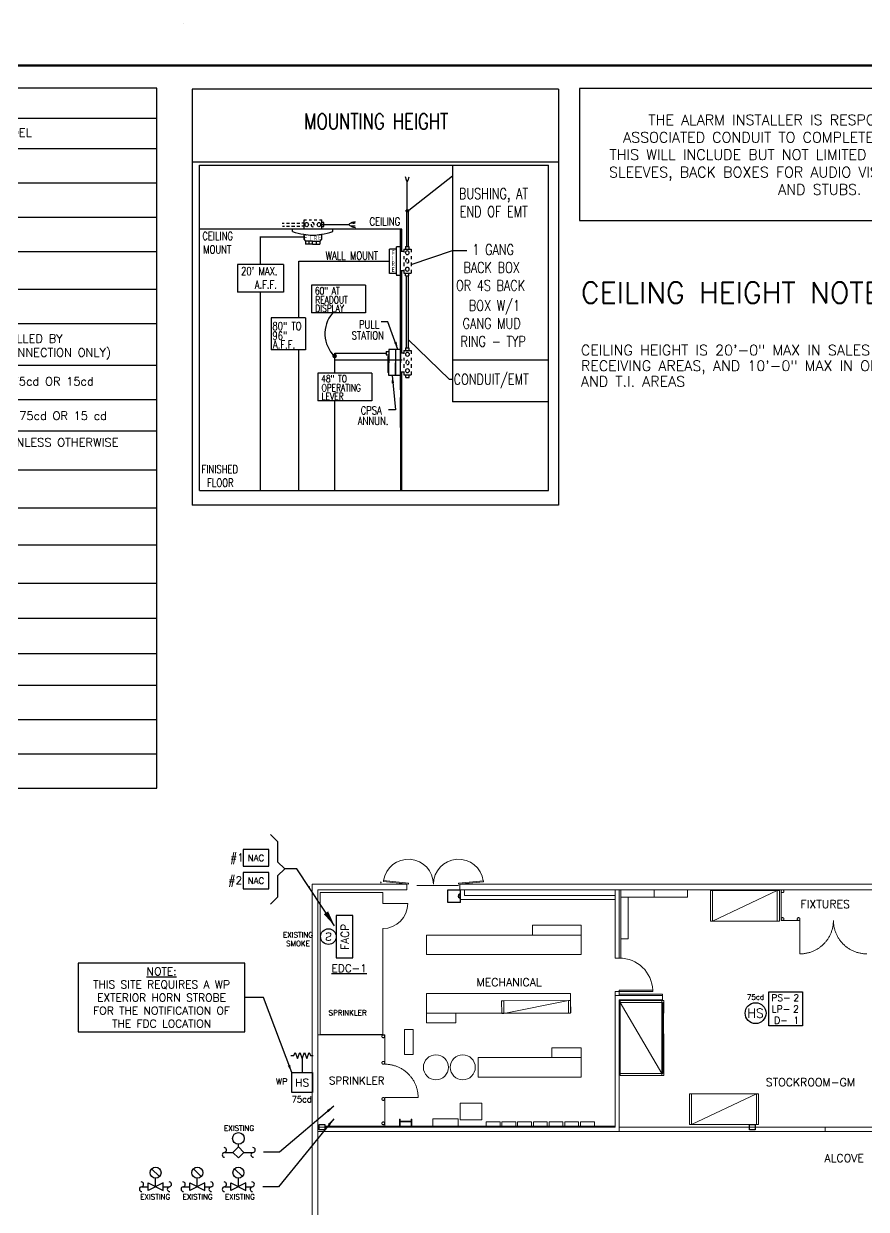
# Model space of a CAD drawing. Header units: inches. Extents: x 0 to 5040, y 0 to 3600.
# Drawn here: x 1210 to 2420, y 1897 to 3600 of the extents above; entities that cross this region are included whole.
import ezdxf
from ezdxf.enums import TextEntityAlignment as Align
from ezdxf.xclip import XClip

# ---------------------------------------------------------------- set-up
doc = ezdxf.new("R2010")
doc.units = ezdxf.units.IN
doc.header["$LTSCALE"] = 240
doc.header["$MEASUREMENT"] = 0
doc.header["$XCLIPFRAME"] = 2
for name, pattern in [('HIDDEN2', [0.1875, 0.125, -0.0625]), ('XBORDER$0$tb 30x42$0$TB$0$DOT2', [0.125, 0, -0.125]), ('XFLOOR$0$base-fp$0$DASHDOT', [1, 0.5, -0.25, 0, -0.25]), ('XFLOOR$0$base-fp$0$DASHED2', [0.375, 0.25, -0.125]), ('XFLOOR$0$base-fp$0$HIDDEN', [0.375, 0.25, -0.125])]:
    doc.linetypes.add(name, pattern=pattern)
doc.layers.get('0').update_dxf_attribs({"linetype": 'CONTINUOUS'})
for name, color, linetype in [('1490497127EFP10-R$0$G-ANNO-TEXT_HORN_STROBE', 2, 'CONTINUOUS'), ('1EFP1-E-ALARM', 1, 'CONTINUOUS'), ('A010-001$0$G-ANNO-SYMB', 3, 'CONTINUOUS'), ('E-ALARM', 2, 'CONTINUOUS'), ('E-TEXT', 4, 'CONTINUOUS'), ('EFP10-R$0$1EFP1-E-ALARM', 3, 'CONTINUOUS'), ('EFP10-R$0$E-ALARM', 3, 'CONTINUOUS'), ('EFP10-R$0$G-ANNO-TEXT', 2, 'CONTINUOUS'), ('EFP20-R$0$efp1-e-alrm', 3, 'CONTINUOUS'), ('EFP20-R$0$EFP20-R$0$G-ANNO-TEXT', 2, 'CONTINUOUS'), ('G-ANNO-SYMB', 3, 'CONTINUOUS'), ('G-ANNO-TEXT', 2, 'CONTINUOUS'), ('INITIATING', 4, 'CONTINUOUS'), ('LEADER', 4, 'CONTINUOUS'), ('LEGEND$0$Calc-Lines', 1, 'CONTINUOUS'), ('LEGEND$0$Calc-Text', 2, 'CONTINUOUS'), ('NOTIFICATION', 6, 'CONTINUOUS'), ('TEXT', 4, 'CONTINUOUS'), ('XBORDER$0$tb 30x42$0$g-anno-symb', 3, 'CONTINUOUS'), ('XFLOOR$0$base-fp$0$S-COLS_EXST', 8, 'CONTINUOUS')]:
    doc.layers.add(name, color=color, linetype=linetype)
for name, color, linetype, lineweight in [('XFLOOR$0$base-fp$0$A-DOOR-EXTR_EXST', 8, 'CONTINUOUS', 18), ('XFLOOR$0$base-fp$0$A-DOOR-INTR_EXST', 8, 'CONTINUOUS', 18), ('XFLOOR$0$base-fp$0$A-EQPM-EXTR_EXST', 8, 'CONTINUOUS', 18), ('XFLOOR$0$base-fp$0$A-EQPM-INTR_EXST', 8, 'CONTINUOUS', 18), ('XFLOOR$0$base-fp$0$A-EQPM-INTR_TACTILE', 8, 'CONTINUOUS', 25), ('XFLOOR$0$base-fp$0$A-EQPM-RACK_EXST', 8, 'CONTINUOUS', 18), ('XFLOOR$0$base-fp$0$A-FNCE-INTR_EXST', 8, 'XFLOOR$0$base-fp$0$DASHDOT', 18), ('XFLOOR$0$base-fp$0$A-SOFF-INTR_EXST', 8, 'XFLOOR$0$base-fp$0$HIDDEN', 18), ('XFLOOR$0$base-fp$0$A-WALL-EXTR_EXST', 8, 'CONTINUOUS', 18), ('XFLOOR$0$base-fp$0$A-WALL-INTR_EXST', 8, 'CONTINUOUS', 18)]:
    doc.layers.add(name, color=color, linetype=linetype, lineweight=lineweight)
doc.styles.add('1490497127EFP10-R$0$SIMPLEX', font='simplex.shx', dxfattribs={"height": 11.25})
doc.styles.add('A010-001$0$SIMPLEX', font='simplex.shx')
doc.styles.add('ARCHSTYL', font='ARCHSTYL.SHX', dxfattribs={"width": 0.85})
doc.styles.add('EFP10-R$0$SIMPLEX', font='simplex.shx', dxfattribs={"height": 11.25})
doc.styles.add('EFP20-R$0$EFP20-R$0$SIMPLEX', font='simplex.shx', dxfattribs={"height": 22.5})
doc.styles.add('EFP20-R$0$SIMPLEX', font='simplex.shx', dxfattribs={"height": 22.5})
doc.styles.add('LEGEND$0$01-EFP1$0$SIMPLEX', font='simplex.shx')
doc.styles.add('NORMAL', font='romans.shx')
doc.styles.add('ROMANS', font='romans.shx', dxfattribs={"width": 0.9})
doc.styles.add('SIMPLEX', font='simplex.shx', dxfattribs={"height": 0.09375})
doc.dimstyles.new('1490497127EFP10-R$0$WDS-DIMSTYLE$7', dxfattribs={"dimscale": 120, "dimtxt": 0.09375, "dimasz": 0.09375, "dimexe": 0.09375, "dimexo": 0.0625, "dimgap": 0.09375, "dimtad": 1, "dimdec": 8, "dimrnd": 1, "dimzin": 3, "dimdsep": 46, "dimlunit": 4, "dimtxsty": '1490497127EFP10-R$0$SIMPLEX', "dimcen": 0, "dimdle": 0.09375, "dimclrd": 1, "dimclre": 1, "dimclrt": 256, "dimadec": 0, "dimazin": 0, "dimtfac": 1, "dimtdec": 8, "dimtix": 1, "dimtmove": 2, "dimatfit": 3, "dimfxl": 1, "dimtolj": 1, "dimtzin": 2, "dimarcsym": 0})
doc.dimstyles.new('EFP10-R$0$WDS-DIMSTYLE$7', dxfattribs={"dimscale": 120, "dimtxt": 0.09375, "dimasz": 0.09375, "dimexe": 0.09375, "dimexo": 0.0625, "dimgap": 0.09375, "dimtad": 1, "dimdec": 8, "dimrnd": 1, "dimzin": 3, "dimdsep": 46, "dimlunit": 4, "dimtxsty": 'EFP10-R$0$SIMPLEX', "dimcen": 0, "dimdle": 0.09375, "dimclrd": 1, "dimclre": 1, "dimclrt": 256, "dimadec": 0, "dimazin": 0, "dimtfac": 1, "dimtdec": 8, "dimtix": 1, "dimtmove": 2, "dimatfit": 3, "dimfxl": 1, "dimtolj": 1, "dimtzin": 2, "dimarcsym": 0})
doc.dimstyles.new('EFP20-R$0$EFP20-R$0$WDS-DIMSTYLE$7', dxfattribs={"dimscale": 240, "dimtxt": 0.09375, "dimasz": 0.09375, "dimexe": 0.09375, "dimexo": 0.0625, "dimgap": 0.09375, "dimtad": 1, "dimdec": 8, "dimrnd": 1, "dimzin": 3, "dimdsep": 46, "dimlunit": 4, "dimtxsty": 'EFP20-R$0$EFP20-R$0$SIMPLEX', "dimcen": 0, "dimdle": 0.09375, "dimclrd": 1, "dimclre": 1, "dimclrt": 256, "dimadec": 0, "dimazin": 0, "dimtfac": 1, "dimtdec": 8, "dimtix": 1, "dimtmove": 2, "dimatfit": 3, "dimfxl": 1, "dimtolj": 1, "dimtzin": 2, "dimarcsym": 0})
doc.dimstyles.new('SEC', dxfattribs={"dimscale": 96, "dimtxt": 0.125, "dimasz": 0.125, "dimexe": 0.0625, "dimexo": 0.0625, "dimgap": 0.0625, "dimtad": 0, "dimtih": 1, "dimtoh": 1, "dimdec": 4, "dimzin": 0, "dimdsep": 46, "dimlunit": 4, "dimtxsty": 'ARCHSTYL', "dimcen": 0.09375, "dimclrd": 256, "dimclre": 256, "dimclrt": 4, "dimadec": 0, "dimazin": 0, "dimtfac": 1, "dimtdec": 4, "dimtmove": 0, "dimatfit": 0, "dimfxl": 1, "dimtolj": 1, "dimtzin": 0, "dimarcsym": 0})

# ---------------------------------------------------------------- blocks, each defined once
blk = doc.blocks.new('LEGEND')
at = {"layer": 'LEGEND$0$Calc-Lines', "linetype": 'Continuous', "ltscale": 0.175439}
for p, q in [((11.918, 0.881), (22.05, 0.881)), ((22.05, 0.881), (22.05, -11.735)), ((11.918, 0.519), (22.05, 0.519)), ((11.918, 0.157), (22.05, 0.157)), ((11.918, -0.254), (22.05, -0.254)), ((11.918, -0.665), (22.05, -0.665)), ((11.918, -1.077), (22.05, -1.077)), ((11.918, -1.526), (22.05, -1.526)), ((11.918, -1.937), (22.05, -1.937)), ((11.918, -2.438), (22.05, -2.438)), ((11.918, -2.849), (22.05, -2.849)), ((11.918, -3.222), (22.05, -3.222)), ((11.918, -3.691), (22.05, -3.691)), ((11.918, -4.144), (22.05, -4.144)), ((11.918, -4.588), (22.05, -4.588)), ((11.918, -5.046), (22.05, -5.046)), ((11.918, -5.465), (22.05, -5.465)), ((11.918, -5.89), (22.05, -5.89)), ((11.918, -5.89), (22.05, -5.89)), ((11.918, -6.269), (22.05, -6.269)), ((11.918, -6.68), (22.05, -6.68)), ((11.918, -7.091), (22.05, -7.091))]:
    blk.add_line(p, q, dxfattribs=at)
at = {"layer": 'LEGEND$0$Calc-Text', "style": 'LEGEND$0$01-EFP1$0$SIMPLEX'}
for s, p in [('MAKE/MODEL', (19.664, 0.299)), ('SYSTEM SENSOR SCR,115cd, 75cd OR 15cd', (18.306, -2.68)), ('SYSTEM SENSOR PC2R,115cd, 75cd OR 15 cd', (18.306, -3.092)), ('SYSTEM SENSOR P2RK,75cd UNLESS OTHERWISE', (18.306, -3.411))]:
    blk.add_text(s, height=0.1, dxfattribs=at).set_placement(p)
at = {"layer": 'LEGEND$0$Calc-Text', "insert": (18.306, -2.218), "char_height": 0.1, "width": 3.71567, "attachment_point": 4, "style": 'LEGEND$0$01-EFP1$0$SIMPLEX'}
blk.add_mtext('PROVIDED BY MECH DIV. INSTALLED BY ELECTRICAL DIV. (POINT OF CONNECTION ONLY)', dxfattribs=at)
blk = doc.blocks.new('EFP10-R$0$E-SWFS')
at = {"linetype": 'Continuous', "ltscale": 0.7}
for p, q in [((-0.168, 0), (-0.066, 0)), ((0.066, 0), (0.176, 0))]:
    blk.add_line(p, q, dxfattribs=at)
at = {"linetype": 'Continuous'}
for p, q in [((-0.066, 0), (0, 0.066)), ((0, 0.066), (0, 0.098)), ((0, 0.066), (0.066, 0)), ((0, -0.066), (-0.066, 0)), ((0.066, 0), (0, -0.066))]:
    blk.add_line(p, q, dxfattribs=at)
blk.add_circle((0, 0.167), 0.0693, dxfattribs=at)
at = {"linetype": 'Continuous', "ltscale": 0.7}
for centre, start, end in [((-0.165, -0.029), 96.8873, 270.2654), ((-0.165, -0.029), 96.8873, 270.2654), ((-0.172, 0.029), 276.8873, 90.2654), ((-0.172, 0.029), 276.8873, 90.2654), ((0.179, -0.029), 96.8873, 270.2654), ((0.179, -0.029), 96.8873, 270.2654), ((0.173, 0.029), 276.8873, 90.2654), ((0.173, 0.029), 276.8873, 90.2654)]:
    blk.add_arc(centre, 0.0289, start, end, dxfattribs=at)
blk = doc.blocks.new('EFP10-R$0$E-SVTS')
at = {"linetype": 'Continuous'}
for p, q in [((-0.047, 0.213), (0.047, 0.12)), ((0, 0), (0, 0.101))]:
    blk.add_line(p, q, dxfattribs=at)
at = {"linetype": 'Continuous', "ltscale": 0.7}
for p, q in [((-0.09, -0.045), (-0.09, 0.045)), ((0.09, 0.045), (-0.09, -0.045)), ((-0.09, 0.045), (0.09, -0.045)), ((0.09, -0.045), (0.09, 0.045)), ((-0.168, -0.001), (-0.09, -0.001)), ((0.09, -0.001), (0.165, -0.001))]:
    blk.add_line(p, q, dxfattribs=at)
at = {"linetype": 'Continuous'}
blk.add_circle((0, 0.167), 0.066, dxfattribs=at)
for centre, start, end in [((-0.172, 0.028), 276.8873, 90.2654), ((0.162, 0.028), 276.8873, 90.2654), ((-0.165, -0.03), 96.8873, 270.2654), ((0.169, -0.03), 96.8873, 270.2654)]:
    blk.add_arc(centre, 0.0289, start, end, dxfattribs=at)
blk = doc.blocks.new('XBORDER')
at = {"layer": 'XBORDER$0$tb 30x42$0$g-anno-symb', "linetype": 'XBORDER$0$tb 30x42$0$TB$0$DOT2'}
blk.add_lwpolyline([(0, 0), (42, 0), (42, 30), (0, 30)], close=True, dxfattribs=at)
at = {"layer": 'XBORDER$0$tb 30x42$0$g-anno-symb', "color": 7, "const_width": 0.0312}
blk.add_lwpolyline([(39.25, 0.5), (39.25, 29.5), (1.25, 29.5), (1.25, 0.5)], close=True, dxfattribs=at)
blk = doc.blocks.new('*U126')
for p, q in [((-3, 0), (-3, 60)), ((-3, 60), (0, 60)), ((0, 0), (0, 60)), ((102, 60), (0, 60)), ((0, 0), (102, 60)), ((102, 60), (102, 0)), ((102, 60), (105, 60)), ((105, 60), (105, 0)), ((-3, 0), (0, 0)), ((-3, 0), (105, 0)), ((0, 0), (102, 0)), ((102, 0), (105, 0))]:
    blk.add_line(p, q)
at = {"linetype": 'XFLOOR$0$base-fp$0$DASHED2'}
for p, q in [((-3, 0), (-3, -3)), ((-3, -3), (105, -3)), ((105, 0), (105, -3))]:
    blk.add_line(p, q, dxfattribs=at)
for points in [[(0, -1.4), (51.1, -1.4), (51.1, -0.6), (0, -0.6)], [(51.1, -2.3), (102, -2.3), (102, -1.5), (51.1, -1.5)]]:
    blk.add_lwpolyline(points, close=True)
blk = doc.blocks.new('*U122')
for p, q in [((-3, 0), (-3, 44)), ((-3, 44), (0, 44)), ((0, 0), (0, 44)), ((93, 44), (0, 44)), ((0, 0), (93, 44)), ((93, 44), (93, 0)), ((93, 44), (96, 44)), ((96, 44), (96, 0)), ((-3, 0), (0, 0)), ((0, 0), (93, 0)), ((93, 0), (96, 0))]:
    blk.add_line(p, q)
blk = doc.blocks.new('*U125')
for p, q in [((-3, 0), (-3, 18)), ((-3, 18), (0, 18)), ((0, 0), (0, 18)), ((93, 18), (0, 18)), ((0, 0), (93, 18)), ((93, 18), (93, 0)), ((93, 18), (96, 18)), ((96, 18), (96, 0)), ((-3, 0), (0, 0)), ((0, 0), (93, 0)), ((93, 0), (96, 0))]:
    blk.add_line(p, q)
blk = doc.blocks.new('XFLOOR$0$base-fp$0$TACTILE_SIGN')
at = {"layer": 'XFLOOR$0$base-fp$0$A-EQPM-INTR_TACTILE'}
h = blk.add_hatch(color=256, dxfattribs=at)
h.dxf.hatch_style = 1
edge = h.paths.add_edge_path()
edge.add_line((-5902, 3128.1), (-5896, 3128.1))
edge.add_arc((-5899, 3128.5), 3.02, 353.0722, 546.9278)
edge = h.paths.add_edge_path(flags=16)
edge.add_arc((-5899, 3128.6), 2.4, -0.0736, 180.0736, ccw=False)
edge.add_line((-5896.6, 3128.6), (-5901.4, 3128.6))
at = {"layer": 'XFLOOR$0$base-fp$0$A-EQPM-INTR_TACTILE', "color": 8, "linetype": 'XFLOOR$0$base-fp$0$HIDDEN'}
for p, q in [((-5908, 3128.1), (-5908, 3146.1)), ((-5908, 3146.1), (-5890, 3146.1)), ((-5890, 3146.1), (-5890, 3128.1)), ((-5908, 3128.1), (-5890, 3128.1))]:
    blk.add_line(p, q, dxfattribs=at)
at = {"layer": 'XFLOOR$0$base-fp$0$A-EQPM-INTR_TACTILE'}
for centre, radius, start, end in [((-5899, 3128.5), 3.02, 353.0722, 186.9278), ((-5899, 3128.6), 2.41, 356.4623, 183.5377)]:
    blk.add_arc(centre, radius, start, end, dxfattribs=at)
blk = doc.blocks.new('XFLOOR')
at = {"layer": 'XFLOOR$0$base-fp$0$A-DOOR-EXTR_EXST', "color": 8}
for p, q in [((63.4, 2307.5), (63.2, 2306.1)), ((63.2, 2306.1), (99, 2302.2)), ((63.4, 2307.5), (99.2, 2303.7)), ((99, 2302.2), (99.2, 2303.7)), ((206.7, 2307.2), (170.9, 2303.7)), ((171, 2302.2), (170.9, 2303.7)), ((206.9, 2305.7), (171, 2302.2)), ((206.7, 2307.2), (206.9, 2305.7))]:
    blk.add_line(p, q, dxfattribs=at)
for centre, start, end in [((99, 2302.2), 359.9957, 171.4929), ((171, 2302.2), 8.0181, 180.003)]:
    blk.add_arc(centre, 36, start, end, dxfattribs=at)
at = {"layer": 'XFLOOR$0$base-fp$0$A-DOOR-INTR_EXST', "color": 8}
for p, q in [((62.2, 2274.5), (98.2, 2274.5)), ((402, 2150), (450, 2150)), ((402, 2148.2), (402, 2150)), ((450, 2148.2), (402, 2148.2)), ((450, 2150), (450, 2148.2))]:
    blk.add_line(p, q, dxfattribs=at)
for centre, radius, start, end in [((62.1, 2274.5), 36, 270.0042, 359.9958), ((402, 2148.2), 48, 2.0651, 90.0111)]:
    blk.add_arc(centre, radius, start, end, dxfattribs=at)
at = {"layer": 'XFLOOR$0$base-fp$0$A-EQPM-EXTR_EXST', "color": 8}
for centre in [(59, 2304.8), (-43.7, 2298.1)]:
    blk.add_arc(centre, 0.793, 270, 90, dxfattribs=at)
at = {"layer": 'XFLOOR$0$base-fp$0$A-EQPM-INTR_EXST', "color": 8}
for p, q in [((277.1, 2243.2), (347.1, 2243.2)), ((277.1, 2229.2), (277.1, 2243.2)), ((347.1, 2201.2), (347.1, 2243.2)), ((125.1, 2229.2), (347.1, 2229.2)), ((125.1, 2229.2), (125.1, 2201.2)), ((125.1, 2201.2), (347.1, 2201.2)), ((332.1, 2145.2), (125.1, 2145.2)), ((125.1, 2103.2), (125.1, 2145.2)), ((332.1, 2117.2), (332.1, 2145.2)), ((332.1, 2117.2), (125.1, 2117.2)), ((167.1, 2103.2), (167.1, 2117.2)), ((167.1, 2103.2), (125.1, 2103.2)), ((93.6, 2093.7), (93.6, 2057.7)), ((105.9, 2093.7), (93.6, 2093.7)), ((105.9, 2057.7), (105.9, 2093.7)), ((305.1, 2067.2), (347.1, 2067.2)), ((305.1, 2067.2), (305.1, 2053.2)), ((347.1, 2025.2), (347.1, 2067.2)), ((93.6, 2057.7), (105.9, 2057.7)), ((347.1, 2053.2), (199.1, 2053.2)), ((199.1, 2053.2), (199.1, 2025.2)), ((347.1, 2025.2), (199.1, 2025.2)), ((204.4, 1987.6), (173.4, 1987.6)), ((173.4, 1987.6), (173.4, 1963.6)), ((204.4, 1963.6), (204.4, 1987.6)), ((86.1, 1964.7), (86.1, 1954.7)), ((87.1, 1964.7), (86.1, 1964.7)), ((87.1, 1964.7), (87.1, 1954.7)), ((103.1, 1961.7), (87.1, 1961.7)), ((103.1, 1960.7), (87.1, 1960.7)), ((103.1, 1964.7), (103.1, 1954.7)), ((104.1, 1964.7), (103.1, 1964.7)), ((104.1, 1964.7), (104.1, 1954.7)), ((170.3, 1965.2), (134.3, 1965.2)), ((134.3, 1965.2), (134.3, 1954.7)), ((170.3, 1954.7), (170.3, 1965.2)), ((173.4, 1963.6), (204.4, 1963.6)), ((230.7, 1960.7), (210.7, 1960.7)), ((210.7, 1960.7), (210.7, 1954.7)), ((230.7, 1954.7), (230.7, 1960.7)), ((253.3, 1960.7), (233.3, 1960.7)), ((233.3, 1960.7), (233.3, 1954.7)), ((253.3, 1954.7), (253.3, 1960.7)), ((275.9, 1960.7), (255.9, 1960.7)), ((255.9, 1960.7), (255.9, 1954.7)), ((275.9, 1954.7), (275.9, 1960.7)), ((298.5, 1960.7), (278.5, 1960.7)), ((278.5, 1960.7), (278.5, 1954.7)), ((298.5, 1954.7), (298.5, 1960.7)), ((321.1, 1960.7), (301.1, 1960.7)), ((301.1, 1960.7), (301.1, 1954.7)), ((321.1, 1954.7), (321.1, 1960.7)), ((343.6, 1960.7), (323.6, 1960.7)), ((323.6, 1960.7), (323.6, 1954.7)), ((343.6, 1954.7), (343.6, 1960.7)), ((366.2, 1960.7), (346.2, 1960.7)), ((346.2, 1960.7), (346.2, 1954.7)), ((366.2, 1954.7), (366.2, 1960.7)), ((134.3, 1954.7), (170.3, 1954.7)), ((210.7, 1954.7), (230.7, 1954.7)), ((233.3, 1954.7), (253.3, 1954.7)), ((255.9, 1954.7), (275.9, 1954.7)), ((278.5, 1954.7), (298.5, 1954.7)), ((301.1, 1954.7), (321.1, 1954.7)), ((323.6, 1954.7), (343.6, 1954.7)), ((346.2, 1954.7), (366.2, 1954.7))]:
    blk.add_line(p, q, dxfattribs=at)
for points in [[(404, 2283.6), (452, 2283.6), (452, 2294.2), (404, 2294.2)], [(414.7, 2223.6), (414.7, 2283.6), (404, 2283.6), (404, 2223.6)], [(452, 2283.6), (500, 2283.6), (500, 2294.2), (452, 2294.2)]]:
    blk.add_lwpolyline(points, close=True, dxfattribs=at)
at = {"layer": 'XFLOOR$0$base-fp$0$A-EQPM-INTR_EXST', "color": 8, "extrusion": (0, 0, -1)}
for centre in [(-138.6, 2039.2), (-177.1, 2039.2)]:
    blk.add_circle(centre, 18, dxfattribs=at)
at = {"layer": 'XFLOOR$0$base-fp$0$A-FNCE-INTR_EXST', "color": 8}
for p, q in [((634.5, 2294.2), (634.5, 2250.2)), ((634.5, 2250.2), (661.5, 2250.2)), ((661.5, 2202.2), (661.5, 2250.2)), ((65, 2085.7), (-31, 2085.7)), ((65, 2085.7), (65, 2043.7)), ((113, 1995.7), (65, 1995.7)), ((65, 1995.7), (65, 1954.7))]:
    blk.add_line(p, q, dxfattribs=at)
at = {"layer": 'XFLOOR$0$base-fp$0$A-FNCE-INTR_EXST', "color": 8, "extrusion": (0, 0, -1)}
for centre in [(-636.5, 2292.2), (-636.5, 2252.2), (-659.5, 2252.2), (-63, 2083.7), (-63, 2045.7), (-63, 1993.7), (-63, 1958.7)]:
    blk.add_circle(centre, 2, dxfattribs=at)
at = {"layer": 'XFLOOR$0$base-fp$0$A-FNCE-INTR_EXST', "color": 8}
for centre, start, end in [((661.5, 2250.2), 270.0068, 359.9932), ((757.5, 2250.2), 180.0068, 269.9932), ((65, 1995.7), 0.0068, 89.9932)]:
    blk.add_arc(centre, 48, start, end, dxfattribs=at)
at = {"layer": 'XFLOOR$0$base-fp$0$A-SOFF-INTR_EXST', "color": 8}
blk.add_line((171, 2300.2), (95, 2300.2), dxfattribs=at)
at = {"layer": 'XFLOOR$0$base-fp$0$A-WALL-EXTR_EXST', "color": 8}
for p, q in [((-39, 2302.2), (-39, 1495.2)), ((97, 2302.2), (-39, 2302.2)), ((97, 2294.2), (97, 2302.2)), ((173, 2294.2), (173, 2302.2)), ((801, 2302.2), (173, 2302.2)), ((-31, 2294.2), (-31, 1495.2)), ((97, 2294.2), (-31, 2294.2)), ((801, 2294.2), (173, 2294.2))]:
    blk.add_line(p, q, dxfattribs=at)
at = {"layer": 'XFLOOR$0$base-fp$0$A-WALL-INTR_EXST', "color": 8}
for p, q in [((-27.8, 2290.5), (62.2, 2290.5)), ((-27.8, 2086.5), (-27.8, 2290.5)), ((62.2, 2290.5), (62.2, 2274.5)), ((173.8, 2294.2), (173.8, 2280.2)), ((179.8, 2294.2), (179.8, 2286.2)), ((396, 2286.2), (179.8, 2286.2)), ((396, 2294.2), (396, 2196.2)), ((402, 2294.2), (402, 2196.2)), ((404, 2294.2), (404, 2196.2)), ((396, 2280.2), (173.8, 2280.2)), ((62.2, 2238.5), (62.2, 2086.5)), ((396, 2196.2), (402, 2196.2)), ((396, 2148.2), (402, 2148.2)), ((396, 1953.2), (396, 2148.2)), ((402, 2148.2), (402, 2142.2)), ((464, 2142.2), (396, 2142.2)), ((402, 2144.2), (464, 2144.2)), ((402, 2136.2), (464, 2136.2)), ((402, 2136.2), (402, 1947.2)), ((402, 2088.7), (402, 2136.2)), ((62.2, 2086.5), (-27.8, 2086.5)), ((396, 1953.2), (-31, 1953.2)), ((402, 1947.2), (-31, 1947.2)), ((-21, 1954.7), (396, 1954.7)), ((697.9, 1953.2), (402, 1953.2)), ((697.9, 1947.2), (402, 1947.2)), ((697.9, 1947.2), (697.9, 1953.2)), ((697.9, 1953.2), (775.9, 1953.2)), ((781.9, 1947.2), (697.9, 1947.2))]:
    blk.add_line(p, q, dxfattribs=at)
at = {"layer": 'XFLOOR$0$base-fp$0$A-WALL-INTR_EXST', "color": 8, "lineweight": 9}
for p, q in [((464, 2142.2), (396, 2142.2)), ((464, 2136.2), (402, 2136.2)), ((464, 2136.2), (464, 2144.2))]:
    blk.add_line(p, q, dxfattribs=at)
at = {"layer": 'XFLOOR$0$base-fp$0$S-COLS_EXST', "color": 8}
for p, q in [((-29, 1957.2), (-21, 1957.2)), ((-29, 1949.2), (-29, 1957.2)), ((-21, 1949.2), (-29, 1949.2)), ((-21, 1957.2), (-21, 1949.2)), ((589, 1957.2), (597, 1957.2)), ((589, 1949.2), (589, 1957.2)), ((597, 1949.2), (589, 1949.2)), ((597, 1957.2), (597, 1949.2))]:
    blk.add_line(p, q, dxfattribs=at)
at = {"layer": 'XFLOOR$0$base-fp$0$A-EQPM-INTR_TACTILE', "color": 8, "rotation": 90}
blk.add_blockref('XFLOOR$0$base-fp$0$TACTILE_SIGN', (3302, 8184.2), dxfattribs=at)
at = {"layer": 'XFLOOR$0$base-fp$0$A-EQPM-RACK_EXST', "color": 8}
for p in [(535.9, 2249.2), (505.9, 1957.2)]:
    blk.add_blockref('*U122', p, dxfattribs=at)
for name, p, rotation in [('*U125', (329, 2135.2), 180.3731689092486), ('*U126', (463, 2030.2), 90)]:
    blk.add_blockref(name, p, dxfattribs=dict(at, rotation=rotation))
blk = doc.blocks.new('EFP10-R$0$E-SD')
blk.add_circle((0, 0), 0.0938)
at = {"color": 2, "style": 'EFP10-R$0$SIMPLEX', "text_generation_flag": 2, "flags": 8}
blk.add_attdef('S', text='', height=0.0938, rotation=180, dxfattribs=at).set_placement((0, 0), align=Align.MIDDLE_CENTER)
blk = doc.blocks.new('PC2R')
at = {"layer": 'NOTIFICATION'}
blk.add_circle((0, 0), 0.125, dxfattribs=at)
at = {"layer": 'NOTIFICATION', "color": 2, "style": 'ROMANS'}
blk.add_text('HS', height=0.1094, dxfattribs=at).set_placement((0, 0), align=Align.MIDDLE)
blk.add_attdef('115CD', text='', height=0.0625, dxfattribs=at).set_placement((0, 0.161), align=Align.CENTER)
blk = doc.blocks.new('A$C5E320BCF')
at = {"layer": 'NOTIFICATION'}
blk.add_lwpolyline([(0, 0.406), (0.402, 0.406), (0.402, 0), (0, 0)], close=True, dxfattribs=at)
at = {"layer": 'NOTIFICATION', "color": 2, "insert": (0.144, 0.202), "char_height": 0.081, "width": 0.67686, "attachment_point": 5, "style": 'NORMAL'}
blk.add_mtext('PS-\\PLP-\\PD-', dxfattribs=at)
at = {"layer": 'NOTIFICATION', "color": 2, "style": 'NORMAL', "flags": 4}
for tag, p in [('PS', (0.296, 0.337)), ('LP', (0.296, 0.202)), ('D', (0.296, 0.067))]:
    blk.add_attdef(tag, text='', height=0.081, dxfattribs=at).set_placement(p, align=Align.MIDDLE_LEFT)
blk = doc.blocks.new('P2RK')
at = {"layer": 'NOTIFICATION'}
blk.add_lwpolyline([(-0.125, 0), (-0.125, 0.238), (0.125, 0.238), (0.125, 0)], close=True, dxfattribs=at)
at = {"layer": 'NOTIFICATION', "color": 2, "style": 'EFP20-R$0$SIMPLEX'}
blk.add_text('HS', height=0.0938, dxfattribs=at).set_placement((-0.001, 0.071), align=Align.CENTER)
at = {"layer": 'NOTIFICATION', "color": 2, "style": 'ROMANS'}
blk.add_attdef('115CD', text='', height=0.0729, dxfattribs=at).set_placement((0.005, 0.272), align=Align.CENTER)
blk.add_attdef('WP', (0.15, 0.063), '', height=0.0729, dxfattribs=at)
blk = doc.blocks.new('A$C37132997')
at = {"layer": 'NOTIFICATION', "color": 3, "linetype": 'HIDDEN2'}
blk.add_line((0.284, 0), (0.117, 0), dxfattribs=at)
at = {"layer": 'NOTIFICATION', "color": 3}
blk.add_lwpolyline([(0.321, 0.134), (0.321, 0.1), (0.358, 0.085), (0.284, 0.057), (0.358, 0.028), (0.284, 0), (0.358, -0.028), (0.284, -0.057), (0.358, -0.085), (0.321, -0.1), (0.321, -0.134)], dxfattribs=at)

msp = doc.modelspace()

# ---------------------------------------------------------------- hatches: boundary and pattern name
at = {"layer": 'TEXT'}
msp.add_hatch(color=256, dxfattribs=at).paths.add_polyline_path([(1763.2, 3332.1), (1759.3, 3332.1), (1759.3, 3331), (1763.2, 3331)])

# ---------------------------------------------------------------- linework, layer by layer
at = {"layer": '1490497127EFP10-R$0$G-ANNO-TEXT_HORN_STROBE'}
msp.add_lwpolyline([(1527.8, 2250.2), (1288.2, 2250.2), (1288.2, 2151.7), (1527.8, 2151.7)], close=True, dxfattribs=at)
at = {"layer": '1EFP1-E-ALARM', "linetype": 'Continuous'}
for p, q in [((1452, 3506.2), (1452, 3480.3)), ((1452, 3506.2), (1452, 2908.3)), ((1978.2, 3506.2), (1978.2, 2908.3))]:
    msp.add_line(p, q, dxfattribs=at)
at = {"layer": 'E-ALARM'}
msp.add_lwpolyline([(2008.7, 3317.3), (2698.7, 3317.5), (2698.7, 3506.8), (2008.7, 3506.8)], close=True, dxfattribs=at)
at = {"layer": 'EFP10-R$0$E-ALARM', "color": 3}
for p, q in [((1683, 2318.8), (1659.2, 2318.8)), ((1659.2, 2318.8), (1659.2, 2258)), ((1683, 2258), (1683, 2318.8)), ((1659.2, 2258), (1683, 2258))]:
    msp.add_line(p, q, dxfattribs=at)
at = {"layer": 'EFP20-R$0$efp1-e-alrm'}
msp.add_lwpolyline([(1564.7, 2435.3), (1574.9, 2425.1), (1574.9, 2396), (1585.1, 2385.8), (1574.9, 2375.6), (1574.9, 2345.2), (1564.7, 2335.1)], dxfattribs=at)
at = {"layer": 'G-ANNO-TEXT'}
for p, q in [((1978.2, 3506.2), (1452, 3506.2)), ((1978.2, 3400.9), (1452, 3400.9)), ((1826, 3396.7), (1826, 3056.9)), ((1763.2, 3332.1), (1826, 3381.4)), ((1766.6, 3254.3), (1826, 3274.4)), ((1826, 3274.4), (1846.7, 3274.4)), ((1517.5, 3254.2), (1517.5, 3214.4)), ((1583.3, 3254.1), (1517.5, 3254.2)), ((1583.3, 3254.1), (1583.3, 3214.2)), ((1700.9, 3224.2), (1623.6, 3224.2)), ((1623.6, 3224.2), (1623.6, 3184.4)), ((1700.9, 3224.2), (1700.9, 3184.4)), ((1583.3, 3214.2), (1517.5, 3214.4)), ((1565.8, 3177.3), (1565.8, 3131.4)), ((1614.9, 3177.3), (1565.8, 3177.3)), ((1614.9, 3177.3), (1614.9, 3131.4)), ((1700.9, 3184.4), (1623.6, 3184.4)), ((1762.5, 3146.3), (1821.1, 3089.3)), ((1614.9, 3131.4), (1565.8, 3131.4)), ((1964, 3116.4), (1826, 3116.4)), ((1710, 3097.9), (1632.7, 3097.9)), ((1632.7, 3097.9), (1632.7, 3058.1)), ((1710, 3097.9), (1710, 3058.1)), ((1821.1, 3089.3), (1826.7, 3089.3)), ((1710, 3058.1), (1632.7, 3058.1)), ((1964, 3056.9), (1826, 3056.9)), ((1978.2, 2908.3), (1452, 2908.3))]:
    msp.add_line(p, q, dxfattribs=at)
at = {"layer": 'INITIATING'}
for points in [[(1525.4, 2389.5), (1562.1, 2389.5), (1562.1, 2413.4), (1525.4, 2413.4)], [(1525.4, 2356.9), (1562.1, 2356.9), (1562.1, 2380.8), (1525.4, 2380.8)]]:
    msp.add_lwpolyline(points, close=True, dxfattribs=at)
at = {"layer": 'TEXT'}
for p, q in [((1462.6, 2929.5), (1462.6, 3396.7)), ((1462.6, 3396.7), (1964, 3396.7)), ((1964, 2929.4), (1964, 3396.7)), ((1760.1, 3375), (1758.7, 3379.8)), ((1761.2, 3372.7), (1760.1, 3375)), ((1761.2, 3372.7), (1762.4, 3375)), ((1761.2, 3332.1), (1761.2, 3372.7)), ((1762.4, 3375), (1763.8, 3379.8)), ((1759.3, 3330.3), (1759.3, 3332.1)), ((1763.2, 3332.1), (1759.3, 3332.1)), ((1759.3, 3330.3), (1763.2, 3330.3)), ((1760, 3331.2), (1760, 3280.1)), ((1762.5, 3331.2), (1762.5, 3280.1)), ((1763.2, 3330.3), (1763.2, 3332.1)), ((1753.3, 3304.8), (1462.6, 3305)), ((1581.5, 3313.5), (1584.2, 3313.5)), ((1581.9, 3309.3), (1584.6, 3309.3)), ((1587.7, 3313.5), (1592.2, 3313.5)), ((1587.7, 3309.3), (1592.2, 3309.3)), ((1594.9, 3313.5), (1599.7, 3313.5)), ((1594.9, 3309.3), (1599.7, 3309.3)), ((1596.3, 3301.6), (1596.3, 3304.8)), ((1602.5, 3313.5), (1606.6, 3313.5)), ((1602.5, 3309.3), (1606.6, 3309.3)), ((1612.8, 3313.5), (1609.7, 3313.5)), ((1612.8, 3309.3), (1609.7, 3309.3)), ((1612.8, 3318.3), (1616.2, 3318.3)), ((1612.8, 3313.3), (1612.8, 3318.3)), ((1612.8, 3304.8), (1612.8, 3313.3)), ((1620.3, 3318.3), (1623.4, 3318.3)), ((1627.2, 3318.3), (1631, 3318.3)), ((1634.9, 3318.3), (1638.5, 3318.3)), ((1638.5, 3314.2), (1638.5, 3318.3)), ((1641.1, 3314.3), (1638.5, 3314.3)), ((1638.5, 3311.5), (1638.5, 3314.2)), ((1638.5, 3311.5), (1677, 3311.5)), ((1638.5, 3304.8), (1638.5, 3311.5)), ((1638.5, 3308.8), (1641.1, 3308.8)), ((1641.1, 3308.8), (1641.1, 3314.3)), ((1654, 3301.6), (1654, 3304.8)), ((1677, 3311.5), (1678.6, 3313)), ((1677, 3311.5), (1678.6, 3310.1)), ((1678.6, 3313), (1682.2, 3314.8)), ((1678.6, 3310.1), (1682.2, 3308.3)), ((1679.9, 3313.7), (1683.6, 3313.5)), ((1679.9, 3309.4), (1683.6, 3309.6)), ((1682.2, 3314.8), (1684.1, 3315.5)), ((1682.2, 3308.3), (1684.1, 3307.6)), ((1683.6, 3313.5), (1685, 3313.6)), ((1683.6, 3309.6), (1685, 3309.5)), ((1684.1, 3315.5), (1686.4, 3315.6)), ((1684.1, 3307.6), (1686.4, 3307.4)), ((1685, 3313.6), (1686.3, 3313.7)), ((1685, 3309.5), (1686.3, 3309.4)), ((1686.4, 3315.6), (1686.7, 3315.6)), ((1686.4, 3307.4), (1686.7, 3307.4)), ((1751.5, 3291.8), (1751.5, 3304.8)), ((1753.3, 3272.7), (1753.3, 3304.8)), ((1550.4, 3294), (1612.4, 3294)), ((1612.4, 3297.6), (1612.4, 3290.4)), ((1612.4, 3290.4), (1614.8, 3287.7)), ((1614.8, 3287.7), (1614.8, 3283.2)), ((1625.1, 3287.7), (1614.8, 3287.7)), ((1619.8, 3287.7), (1619.8, 3283.2)), ((1625.1, 3287.7), (1635.4, 3287.7)), ((1625.1, 3283.2), (1625.1, 3287.7)), ((1625.1, 3283.2), (1625.1, 3287.7)), ((1630.3, 3287.7), (1630.3, 3283.2)), ((1637.8, 3290.4), (1635.4, 3287.7)), ((1635.4, 3287.7), (1635.4, 3283.2)), ((1637.8, 3297.6), (1637.8, 3290.4)), ((1751.5, 3074), (1751.5, 3291.8)), ((1625.1, 3283.2), (1614.8, 3283.2)), ((1625.1, 3283.2), (1635.4, 3283.2)), ((1735.6, 3241.3), (1735.6, 3276.1)), ((1745.5, 3276.1), (1735.6, 3276.1)), ((1745.5, 3239.5), (1745.5, 3279.3)), ((1751.5, 3279.3), (1745.5, 3279.3)), ((1756, 3272.7), (1751.5, 3272.7)), ((1756, 3276.3), (1756, 3271.6)), ((1756, 3276.3), (1762.7, 3276.3)), ((1758.8, 3280.1), (1758.8, 3276.3)), ((1758.8, 3280.1), (1763.5, 3280.1)), ((1762.7, 3276.3), (1766.6, 3276.3)), ((1763.5, 3280.1), (1763.5, 3276.3)), ((1766.6, 3276.3), (1766.6, 3271.6)), ((1605.6, 3258.7), (1735.6, 3258.7)), ((1756, 3266.1), (1756, 3261.9)), ((1756, 3256.8), (1756, 3251.7)), ((1766.6, 3266.1), (1766.6, 3261.9)), ((1766.6, 3256.8), (1766.6, 3251.7)), ((1745.5, 3241.3), (1735.6, 3241.3)), ((1745.5, 3239.5), (1745.5, 3238.1)), ((1751.5, 3238.1), (1745.5, 3238.1)), ((1751.6, 3245.4), (1756, 3245.4)), ((1753.3, 3126.8), (1753.3, 3245.4)), ((1756, 3246.4), (1756, 3241.5)), ((1756, 3241.5), (1761.3, 3241.5)), ((1758.8, 3237.6), (1758.8, 3241.5)), ((1758.8, 3237.6), (1763.5, 3237.6)), ((1760, 3134.2), (1760, 3237.6)), ((1761.3, 3241.5), (1763.4, 3241.5)), ((1762.5, 3237.6), (1762.5, 3134.2)), ((1763.4, 3241.5), (1766.6, 3241.5)), ((1763.5, 3237.6), (1763.5, 3241.5)), ((1766.6, 3246.4), (1766.6, 3241.5)), ((1758.8, 3134.2), (1758.8, 3130.3)), ((1758.8, 3134.2), (1763.5, 3134.2)), ((1763.5, 3134.2), (1763.5, 3130.3)), ((1656.9, 3126.8), (1730.7, 3126.8)), ((1656.9, 3117.3), (1753.8, 3117.3)), ((1730.7, 3129.1), (1730.7, 3124.5)), ((1730.7, 3129.1), (1734.6, 3129.1)), ((1730.7, 3124.5), (1734.6, 3124.5)), ((1733.2, 3121.7), (1734.6, 3121.7)), ((1733.2, 3121.7), (1733.2, 3099)), ((1744.1, 3131.9), (1734.6, 3131.9)), ((1734.6, 3131.9), (1734.6, 3124.5)), ((1734.6, 3124.5), (1734.6, 3121.7)), ((1734.6, 3121.7), (1734.6, 3112.9)), ((1744.1, 3131.9), (1744.1, 3113.4)), ((1744.1, 3131.9), (1744.1, 3124.5)), ((1751.5, 3131.9), (1744.1, 3131.9)), ((1744.1, 3124.5), (1744.1, 3121.7)), ((1744.1, 3121.7), (1744.1, 3112.9)), ((1751.5, 3131.9), (1751.5, 3124.5)), ((1756.2, 3126.8), (1751.5, 3126.8)), ((1751.5, 3124.5), (1751.5, 3121.7)), ((1751.5, 3121.7), (1751.5, 3112.9)), ((1756.2, 3130.3), (1756.2, 3125.7)), ((1756.2, 3130.3), (1762.9, 3130.3)), ((1756.2, 3120.1), (1756.2, 3116)), ((1762.9, 3130.3), (1766.8, 3130.3)), ((1766.8, 3130.3), (1766.8, 3125.7)), ((1766.8, 3120.1), (1766.8, 3116)), ((1734.6, 3094.8), (1734.6, 3112.9)), ((1744.1, 3113.4), (1744.1, 3099.5)), ((1744.1, 3094.8), (1744.1, 3112.9)), ((1751.5, 3094.8), (1751.5, 3112.9)), ((1756.2, 3110.9), (1756.2, 3105.8)), ((1756.2, 3100.4), (1756.2, 3095.6)), ((1766.8, 3110.9), (1766.8, 3105.8)), ((1766.8, 3100.4), (1766.8, 3095.6)), ((1734.6, 3099), (1733.2, 3099)), ((1744.1, 3094.8), (1734.6, 3094.8)), ((1744.1, 3099.5), (1744.1, 3094.8)), ((1751.5, 3094.8), (1744.1, 3094.8)), ((1756.2, 3099.5), (1751.5, 3099.5)), ((1753.3, 3019.7), (1753.3, 3099.5)), ((1756.2, 3095.6), (1761.5, 3095.6)), ((1759, 3091.7), (1759, 3095.6)), ((1759, 3091.7), (1763.7, 3091.7)), ((1761.5, 3095.6), (1763.6, 3095.6)), ((1763.6, 3095.6), (1766.8, 3095.6)), ((1763.7, 3091.7), (1763.7, 3095.6)), ((1751.5, 3074), (1751.5, 3063.2)), ((1751.5, 3019.7), (1751.5, 3063.2)), ((1751.5, 3019.7), (1751.5, 2929.4)), ((1753.3, 2929.4), (1753.3, 3019.7)), ((1462.6, 2929.4), (1964, 2929.4)), ((1751.8, 2929.4), (1753.3, 2929.4))]:
    msp.add_line(p, q, dxfattribs=at)
at = {"layer": 'TEXT', "linetype": 'Continuous'}
for p, q in [((1550.4, 3254.1), (1550.4, 3294.1)), ((1605.6, 3177.3), (1605.6, 3258.7)), ((1550.4, 2929.4), (1550.4, 3214.3)), ((1605.6, 2929.4), (1605.6, 3131.4)), ((1656.9, 3097.9), (1656.9, 3126.8)), ((1656.9, 2929.4), (1656.9, 3058.1))]:
    msp.add_line(p, q, dxfattribs=at)
at = {"layer": 'TEXT', "const_width": 3.19, "flags": 128}
msp.add_lwpolyline([(1655.2, 3122.6, 1), (1658.4, 3122.6, 1)], format="xyb", close=True, dxfattribs=at)
at = {"layer": 'TEXT'}
msp.add_arc((1687.5, 3154.7), 44.7, 139.1593, 226.7389, dxfattribs=at)
for centre, major_axis, start_param, end_param in [((1616.7, 3311.4), (0, 3.05), 1.570796326795306, 7.853981633974891), ((1625.3, 3311.4), (0, 3.05), 1.429004, 3.735456), ((1625.3, 3311.4), (0, 3.05), 4.406239, 6.934624), ((1634.2, 3311.4), (0, 3.05), 1.570796326795306, 7.853981633974891), ((1617.7, 3390.9), (0, 93.6), 2.837118, 3.06767), ((1626.7, 3422.6), (0, 126.4), 2.993319, 3.125573), ((1623.6, 3422.6), (0, 126.4), 3.157612, 3.289867), ((1632.6, 3390.9), (0, 93.6), 3.215516, 3.446068), ((1761.2, 3259.3), (0, 3.14), -0.141792, 2.164659), ((1761.2, 3259.3), (0, 3.14), 2.835443, 5.363828), ((1761.4, 3125.1), (0, 3.14), 1.570796326794738, 7.853981633974325), ((1761.4, 3113.4), (0, 3.14), -0.141792, 2.164659), ((1761.4, 3101.4), (0, 3.14), 1.570796326794808, 7.853981633974394), ((1761.4, 3113.4), (0, 3.14), 2.835443, 5.363828)]:
    msp.add_ellipse(centre, major_axis=major_axis, ratio=0.762821, start_param=start_param, end_param=end_param, dxfattribs=at)
for centre in [(1761.2, 3271), (1761.2, 3247.3)]:
    msp.add_ellipse(centre, major_axis=(0, 3.14), ratio=0.762821, dxfattribs=at)

# ---------------------------------------------------------------- block references
at = {"layer": 'EFP10-R$0$1EFP1-E-ALARM', "xscale": 120, "yscale": 120, "zscale": 120}
for name, p in [('EFP10-R$0$E-SWFS', (1518.6, 1978.5)), ('EFP10-R$0$E-SVTS', (1399.6, 1929.2)), ('EFP10-R$0$E-SVTS', (1459.5, 1929.2)), ('EFP10-R$0$E-SVTS', (1518.6, 1929.2))]:
    msp.add_blockref(name, p, dxfattribs=at)
at = {"layer": 'EFP10-R$0$E-ALARM', "xscale": 120, "yscale": 120, "zscale": 120}
msp.add_blockref('EFP10-R$0$E-SD', (1647.9, 2288.4), dxfattribs=at).add_auto_attribs({'S': 'S'})
at = {"layer": 'LEADER', "xscale": 120, "yscale": 120, "zscale": 120}
msp.add_blockref('XBORDER', (0, 0), dxfattribs=at)
at = {"layer": 'LEADER'}
ref = msp.add_blockref('LEGEND', (-1244.4, 3401.8), dxfattribs=dict(at, xscale=120, yscale=120, zscale=120))
XClip(ref).set_block_clipping_path([(11.9180241347, -7.5020590607), (22.0496030821, 0.8805728438)])
msp.add_blockref('XFLOOR', (1663.7, 61.5), dxfattribs=at)
at = {"layer": 'NOTIFICATION', "xscale": 120, "yscale": 120, "zscale": 120}
msp.add_blockref('PC2R', (2261.4, 2178.5), dxfattribs=at).add_auto_attribs({'115CD': '75cd'})
at = {"layer": 'NOTIFICATION'}
ref = msp.add_blockref('A$C5E320BCF', (2280.6, 2160.2), dxfattribs=dict(at, xscale=120, yscale=120, zscale=120))
ref.add_attrib('PS', '2', dxfattribs={"color": 2, "height": 9.72, "style": 'NORMAL', "flags": 4}).set_placement((2315.7, 2200.6), align=Align.MIDDLE_LEFT)
ref.add_attrib('LP', '2', dxfattribs={"color": 2, "height": 9.72, "style": 'NORMAL', "flags": 4}).set_placement((2315.2, 2184.4), align=Align.MIDDLE_LEFT)
ref.add_attrib('D', '1', dxfattribs={"color": 2, "height": 9.72, "style": 'NORMAL', "flags": 4}).set_placement((2315.7, 2168.2), align=Align.MIDDLE_LEFT)
at = {"layer": 'NOTIFICATION', "xscale": 120, "yscale": 120, "zscale": 120, "rotation": 90}
msp.add_blockref('A$C37132997', (1610.1, 2079.1), dxfattribs=at)
at = {"layer": 'NOTIFICATION'}
ref = msp.add_blockref('P2RK', (1610.1, 2064.6), dxfattribs=dict(at, xscale=120, yscale=120, zscale=120))
ref.add_attrib('WP', 'WP', (1572.4, 2075.9), dxfattribs={"color": 2, "height": 8.75, "style": 'ROMANS'})
ref.add_attrib('115CD', '75cd', dxfattribs={"color": 2, "height": 8.75, "style": 'ROMANS'}).set_placement((1609.6, 2050.3), align=Align.CENTER)

# ---------------------------------------------------------------- texts
at = {"layer": '1490497127EFP10-R$0$G-ANNO-TEXT_HORN_STROBE', "insert": (1408.2, 2200.9), "char_height": 11.25, "width": 231.529, "attachment_point": 5, "style": '1490497127EFP10-R$0$SIMPLEX'}
msp.add_mtext('{\\LNOTE:\\P}THIS SITE REQUIRES A WP EXTERIOR HORN STROBE FOR THE NOTIFICATION OF THE FDC LOCATION', dxfattribs=at)
at = {"layer": 'A010-001$0$G-ANNO-SYMB', "attachment_point": 2, "style": 'A010-001$0$SIMPLEX'}
for s, insert, char_height, width in [('FIXTURES', (2361.4, 2340.9), 11.5, 103.371), ('{\\LEDC-1}', (1677.7, 2248.5), 11, 103.371), ('MECHANICAL', (1907.4, 2228.7), 11.5, 103.371), ('SPRINKLER', (1688.5, 2087.2), 11, 103.371), ('STOCKROOM-GM', (2340.2, 2085), 11.5, 178.116), ('ALCOVE', (2388.7, 1976), 11.5, 103.371)]:
    msp.add_mtext(s, dxfattribs=dict(at, insert=insert, char_height=char_height, width=width))
at = {"layer": 'E-ALARM', "insert": (2353.7, 3469.3), "char_height": 15, "attachment_point": 2, "style": 'SIMPLEX'}
msp.add_mtext_dynamic_manual_height_columns('THE ALARM INSTALLER IS RESPONSIBLE FOR ANY ASSOCIATED CONDUIT TO COMPLETE THE INSTALLATION.  THIS WILL INCLUDE BUT NOT LIMITED TO WALL PENETRATION SLEEVES, BACK BOXES FOR AUDIO VISUALS, KEYPAD BOXES AND STUBS.', width=668.286, gutter_width=0.469, heights=[0], dxfattribs=at)
at = {"layer": 'EFP10-R$0$E-ALARM', "color": 3, "style": 'EFP10-R$0$SIMPLEX'}
msp.add_text('FACP', height=11.25, rotation=90, dxfattribs=at).set_placement((1665.9, 2288.2), align=Align.TOP_CENTER)
at = {"layer": 'EFP10-R$0$G-ANNO-TEXT', "char_height": 7.5, "width": 211.441, "attachment_point": 2, "style": 'EFP10-R$0$SIMPLEX'}
for s, insert in [('EXISTING\\PSMOKE', (1604.2, 2294.7)), ('SPRINKLER', (1675.5, 2182.8)), ('EXISTING', (1519.5, 2017)), ('EXISTING', (1399.1, 1918.4)), ('EXISTING', (1460, 1918.4)), ('EXISTING', (1520.7, 1918.4))]:
    msp.add_mtext(s, dxfattribs=dict(at, insert=insert))
at = {"layer": 'G-ANNO-SYMB', "style": 'SIMPLEX', "width": 0.762821}
for s, height, p in [('BUSHING, AT ', 15.485, (1835.4, 3348.1)), ('CEILING', 11.61, (1706.9, 3310.1)), ('END OF EMT ', 15.485, (1836.5, 3322.3)), ('CEILING ', 11.61, (1466.8, 3289.2)), ('MOUNT', 11.61, (1468.1, 3269.9)), ('WALL MOUNT', 11.61, (1643.9, 3261)), ('1 GANG ', 15.48, (1854.7, 3267.8)), ('BACK BOX ', 15.48, (1841.8, 3242)), ('OR 4S BACK ', 15.485, (1831.1, 3216.2)), ('BOX W/1 ', 15.48, (1849.6, 3187.4)), ('PULL ', 11.61, (1691.8, 3162.1)), ('GANG MUD ', 15.48, (1840.6, 3161.6)), ('STATION', 11.61, (1681.3, 3146.4)), ('RING - TYP', 15.48, (1837.7, 3135.8)), ('CONDUIT/EMT', 15.485, (1827.7, 3081.5)), ('CPSA', 11.61, (1694.2, 3038.6)), ('ANNUN.', 11.61, (1690.1, 3023.6)), ('FINISHED ', 11.61, (1465.7, 2954.1)), ('FLOOR', 11.61, (1473.7, 2934.8))]:
    msp.add_text(s, height=height, dxfattribs=at).set_placement(p)
at = {"layer": 'G-ANNO-TEXT', "linetype": 'Continuous', "style": 'SIMPLEX', "width": 0.762821}
msp.add_text('MOUNTING HEIGHT', height=22.531, dxfattribs=at).set_placement((1716.6, 3459.6), align=Align.MIDDLE_CENTER)
at = {"layer": 'G-ANNO-TEXT', "width": 0.533974}
for s, p in [('F', (1613.3, 3289.6)), ('I', (1620.9, 3288.9)), ('R', (1627.2, 3288.9)), ('E', (1633.5, 3289.6)), ('F', (1739.3, 3267.7)), ('R', (1738.9, 3251.9)), ('I', (1739.4, 3259.7)), ('E', (1738.9, 3243.3))]:
    msp.add_text(s, height=6.49, dxfattribs=at).set_placement(p)
at = {"layer": 'G-ANNO-TEXT', "style": 'SIMPLEX', "width": 0.762821}
for s, height, p in [("20' MAX. ", 11.61, (1522.4, 3238.8)), ('A.F.F.', 11.61, (1542.1, 3219.3)), ('60" AT', 10.26, (1628.5, 3211.1)), ('READOUT', 10.26, (1629, 3198.1)), ('DISPLAY', 10.26, (1629.1, 3185.9)), ('80" TO', 11.61, (1567.4, 3159.8)), ('96" ', 11.61, (1567.4, 3146)), ('A.F.F.', 11.61, (1568.1, 3133.2)), ('48" TO', 10.26, (1637.6, 3084.8)), ('OPERATING', 10.26, (1638.1, 3071.8)), ('LEVER', 10.26, (1638.2, 3059.6))]:
    msp.add_text(s, height=height, dxfattribs=at).set_placement(p)
at = {"layer": 'G-ANNO-TEXT', "linetype": 'Continuous', "insert": (2010.5, 3228.6), "char_height": 15, "width": 525, "attachment_point": 1, "line_spacing_factor": 0.9, "style": 'SIMPLEX'}
msp.add_mtext('{\\H2x;CEILING HEIGHT NOTE\\P\\P}CEILING HEIGHT IS 20\'-0" MAX IN SALES AND RECEIVING AREAS, AND 10\'-0" MAX IN OFFICE AND T.I. AREAS', dxfattribs=at)
at = {"layer": 'INITIATING', "color": 2, "style": 'EFP20-R$0$SIMPLEX'}
for p in [(1543.8, 2401.5), (1543.8, 2368.8)]:
    msp.add_text('NAC', height=9, dxfattribs=at).set_placement(p, align=Align.MIDDLE_CENTER)
at = {"layer": 'INITIATING', "color": 2, "style": 'SIMPLEX'}
for tag, p in [('#1', (1506.6, 2396.5)), ('#2', (1504.1, 2363.8))]:
    msp.add_attdef(tag, p, '1', height=11.2, dxfattribs=at)

# ---------------------------------------------------------------- leaders
at = {"layer": '1490497127EFP10-R$0$G-ANNO-TEXT_HORN_STROBE', "color": 1}
msp.add_leader([(1595.1, 2093.1), (1554.6, 2201), (1527.8, 2201)], dimstyle='1490497127EFP10-R$0$WDS-DIMSTYLE$7', override={"dimdec": 0, "dimtdec": 0}, dxfattribs=at)
at = {"layer": 'E-TEXT'}
for points, override in [([(1747.8, 3131.9), (1733.4, 3171.9), (1723.4, 3171.9)], {"dimscale": 120, "dimasz": 0.09375}), ([(1739.4, 3094.8), (1744.4, 3045.2), (1734.1, 3045.2)], {"dimscale": 120, "dimasz": 0.09375, "dimgap": 0.0625, "dimtad": 0})]:
    msp.add_leader(points, dimstyle='SEC', override=override, dxfattribs=at)
at = {"layer": 'EFP10-R$0$G-ANNO-TEXT', "color": 1}
for points in [[(1655.6, 2045.1), (1577.6, 1978.6), (1554.6, 1978.6)], [(1655.7, 2026.8), (1576.1, 1929.2), (1553.7, 1929.2)]]:
    msp.add_leader(points, dimstyle='EFP10-R$0$WDS-DIMSTYLE$7', dxfattribs=at)
at = {"layer": 'EFP20-R$0$EFP20-R$0$G-ANNO-TEXT', "color": 1}
msp.add_leader([(1656.8, 2303.9), (1602.5, 2385.8), (1585.1, 2385.8)], dimstyle='EFP20-R$0$EFP20-R$0$WDS-DIMSTYLE$7', override={"dimscale": 240, "dimdec": 0, "dimtdec": 0}, dxfattribs=at)

doc.saveas('drawing.dxf')
